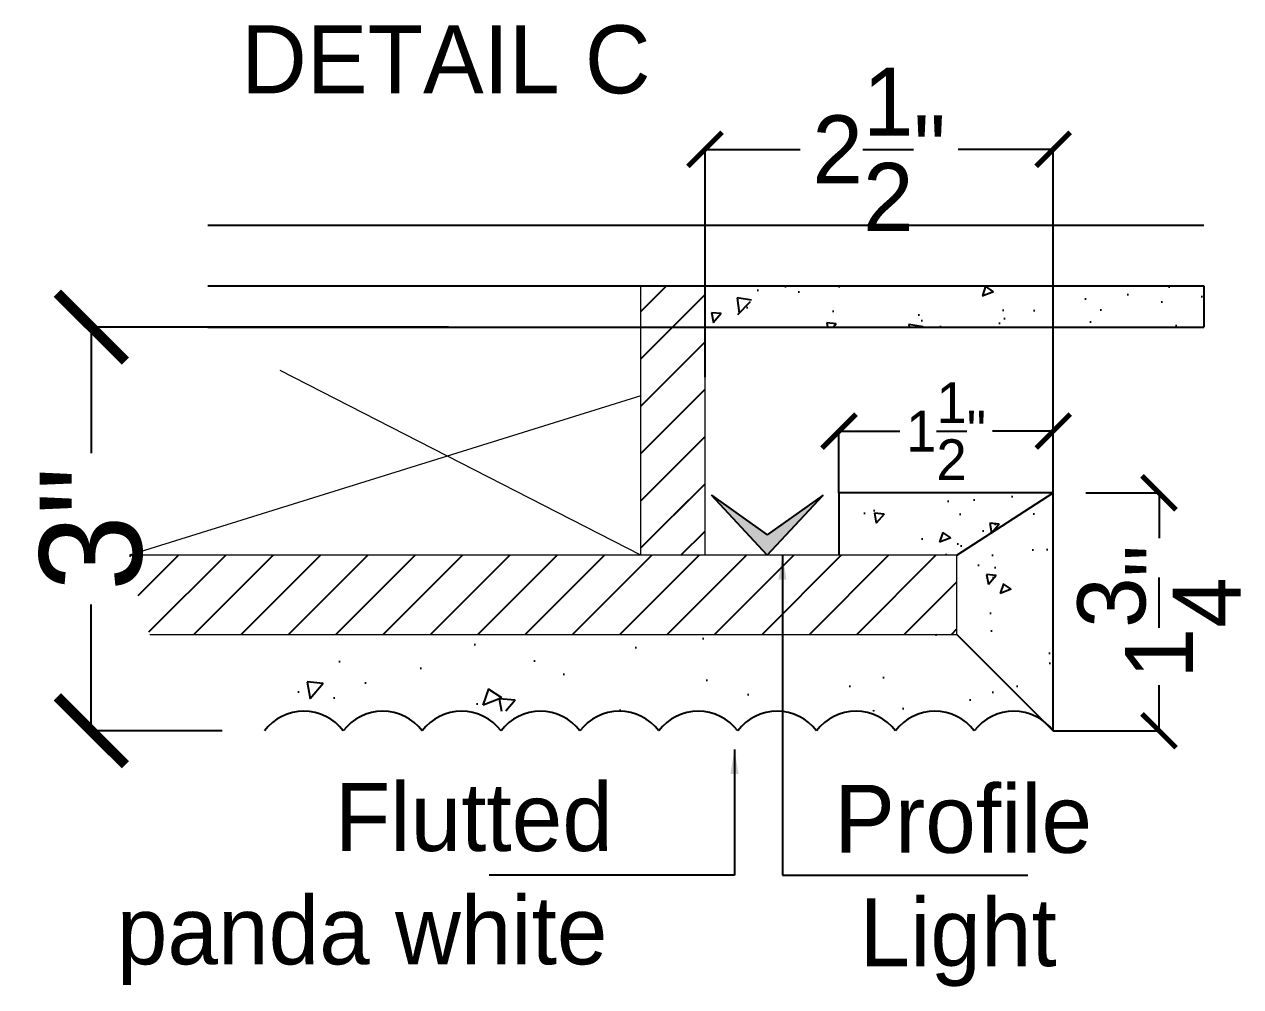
# Model space of a CAD drawing. Header units: inches. Extents: x -137722 to 81594, y -22256 to -1207.
# Drawn here: x -62743.24 to -62734.3, y -2239.07 to -2231.99 of the extents above; entities that cross this region are included whole.
import ezdxf

# ---------------------------------------------------------------- set-up
doc = ezdxf.new("R2010")
doc.units = ezdxf.units.IN
doc.header["$LTSCALE"] = 0.05
doc.header["$MEASUREMENT"] = 0
doc.header["$PDMODE"] = 3
doc.header["$PDSIZE"] = -4
doc.linetypes.add('DASHED2', pattern=[0.375, 0.25, -0.125])
doc.layers.get('Defpoints').update_dxf_attribs({"linetype": 'DASHED2'})
for name, color, linetype in [('Civil Dimension - Text', 7, 'Continuous'), ('Flooring Hatch', 251, 'Continuous'), ('Furniture Layout', 6, 'Continuous'), ('HATCH', 251, 'Continuous'), ('SECTIONCUTEDGES', 7, 'Continuous'), ('text', 176, 'Continuous')]:
    doc.layers.add(name, color=color, linetype=linetype)
doc.layers.add('FURNITURE', color=36, linetype='Continuous', lineweight=18)
doc.styles.add('9-128OF1-4', font='stylu.ttf')
doc.styles.get("Standard").update_dxf_attribs({"font": 'stylu.ttf', "height": 6})
doc.dimstyles.new('Annotative', dxfattribs={"dimtxt": 6, "dimasz": 0.18, "dimexe": 0.18, "dimexo": 0.0625, "dimgap": 0.09, "dimtad": 0, "dimtih": 1, "dimtoh": 1, "dimdec": 3, "dimzin": 0, "dimdsep": 46, "dimlunit": 4, "dimtxsty": 'Standard', "dimcen": 0.09, "dimadec": 0, "dimazin": 0, "dimtfac": 1, "dimtdec": 3, "dimtofl": 0, "dimtmove": 0, "dimatfit": 3, "dimfxl": 1, "dimtolj": 1, "dimtzin": 0, "dimarcsym": 0})
doc.dimstyles.new('DIM 1-4', dxfattribs={"dimtxt": 3.0792, "dimasz": 1.82, "dimexe": 1.82, "dimexo": 0, "dimgap": 0.09, "dimtad": 0, "dimzin": 0, "dimdsep": 46, "dimlunit": 4, "dimtxsty": '9-128OF1-4', "dimblk": 'ARCHTICK', "dimcen": 1.8125, "dimdle": 1.82, "dimclrd": 8, "dimclre": 8, "dimadec": 0, "dimazin": 0, "dimtfac": 1, "dimtofl": 0, "dimtmove": 0, "dimatfit": 3, "dimldrblk": 'OPEN90', "dimfxl": 1, "dimtolj": 1, "dimtzin": 0, "dimlwd": -1, "dimarcsym": 0})
pattern_1 = [(225, (-66295.94777, -2677.56258), (0.17399281, -0.17399281), [])]
pattern_2 = [(230, (16197.2603, 43478.5723), (-0.847157696, 0.074116695), [0.088582677, -0.974409449]), (175, (16197.2603, 43478.5723), (0.163879528, -0.888415906), [0.070866142, -0.779527559]), (280.4514445, (16197.1897, 43478.57844), (-0.6832781654, -0.814299202), [0.075283691, -0.828120605]), (226.1842, (16197.2603, 43478.336), (-1.260521257, 0.195495214), [0.132874016, -1.461614173]), (276.6356355, (16197.1553, 43478.3523), (-1.103931432, -1.15053378), [0.1129256, -1.242181606]), (171.184164, (16197.2603, 43478.336), (-1.103931431, -1.15053378), [0.106299213, -1.16929134]), (201, (16197.1422, 43478.3951), (-0.7050083293, 0.475534123), [0.088582677, -0.974409449]), (146, (16197.1422, 43478.3951), (-0.287380313, -0.856476431), [0.070866142, -0.779527559]), (251.4514447, (16197.08346, 43478.4347), (-0.992388634, -0.3809423065), [0.075283689, -0.828120605]), (217.5, (16197.26032, 43478.57227), (-0.0143620338, -0.3931817171), [0, -0.7700787402, 0, -0.7913385827, 0, -0.782480315]), (187.5, (16197.2603, 43478.57227), (-0.310712052, -0.4658406046), [0, -0.4511811024, 0, -0.7523622047, 0, -0.2982283465]), (147.5, (16197.5237, 43478.57227), (-0.6304989404, 0.0266396123), [0, -0.2952755906, 0, -0.9212598425, 0, -1.222440945]), (137.5, (16197.6418, 43478.57227), (-0.6888025622, -0.118234231), [0, -0.3838582677, 0, -0.6118110236, 0, -0.8681102362])]

# ---------------------------------------------------------------- blocks, each defined once
blk = doc.blocks.new('adwawd')
at = {"layer": 'Flooring Hatch', "ltscale": 50, "true_color": 0xcd6928, "transparency": 33554687}
h = blk.add_hatch(color=32, dxfattribs=at)
h.dxf.hatch_style = 1
h.paths.add_polyline_path([(-77941.34, -7094.04), (-77946.01, -7099.05), (-77941.34, -7095.73), (-77936.68, -7099.05)])
at = {"layer": 'Civil Dimension - Text', "color": 2, "ltscale": 50}
for p, q in [((-77941.34, -7094.04), (-77946.01, -7099.05)), ((-77941.34, -7094.04), (-77936.68, -7099.05)), ((-77946.01, -7099.05), (-77941.34, -7095.73)), ((-77936.68, -7099.05), (-77941.34, -7095.73))]:
    blk.add_line(p, q, dxfattribs=at)
blk = doc.blocks.new('_ArchTick')
at = {"color": 0, "const_width": 0.15}
blk.add_lwpolyline([(-0.5, -0.5), (0.5, 0.5)], dxfattribs=at)
blk = doc.blocks.new('*D489')
at = {"layer": 'Civil Dimension - Text', "color": 8, "lineweight": -2, "ltscale": 50, "transparency": 16777216}
for p, q in [((-62740.123, -2234.2151), (-62742.7475, -2234.2151)), ((-62741.7862, -2237.1836), (-62742.7475, -2237.1836))]:
    blk.add_line(p, q, dxfattribs=at)
at = {"layer": 'Civil Dimension - Text', "color": 8, "ltscale": 50, "transparency": 16777216}
for p, q in [((-62742.7475, -2234.2151), (-62742.7475, -2235.1432)), ((-62742.7475, -2237.1836), (-62742.7475, -2236.2555))]:
    blk.add_line(p, q, dxfattribs=at)
at = {"layer": 'Defpoints', "color": 0, "ltscale": 50, "transparency": 16777216}
for p in [(-62742.7475, -2234.2151), (-62740.123, -2234.2151), (-62741.7862, -2237.1836)]:
    blk.add_point(p, dxfattribs=at)
at = {"layer": 'Civil Dimension - Text', "color": 8, "ltscale": 50, "transparency": 16777216, "xscale": 0.5, "yscale": 0.5, "zscale": 0.5}
for p, rotation in [((-62742.7475, -2234.2151), 90), ((-62742.7475, -2237.1836), 270)]:
    blk.add_blockref('_ArchTick', p, dxfattribs=dict(at, rotation=rotation))
at = {"layer": 'Civil Dimension - Text', "ltscale": 50, "transparency": 16777216, "insert": (-62742.7475, -2235.6993), "char_height": 0.75, "attachment_point": 5, "rotation": 90, "style": '9-128OF1-4'}
blk.add_mtext('\\A1;3"', dxfattribs=at)
blk = doc.blocks.new('_Open90')
at = {"color": 0, "linetype": 'ByBlock', "lineweight": -2}
for p, q in [((-0.5, 0.5), (0, 0)), ((0, 0), (-1, 0)), ((0, 0), (-0.5, -0.5))]:
    blk.add_line(p, q, dxfattribs=at)
blk = doc.blocks.new('*D490')
at = {"layer": 'Civil Dimension - Text', "color": 8, "lineweight": -2, "ltscale": 50, "transparency": 16777216}
for p, q in [((-62738.2371, -2234.5835), (-62738.2371, -2232.9081)), ((-62735.6781, -2234.9634), (-62735.6781, -2232.9081))]:
    blk.add_line(p, q, dxfattribs=at)
at = {"layer": 'Civil Dimension - Text', "color": 8, "ltscale": 50, "transparency": 16777216}
for p, q in [((-62738.2371, -2232.9081), (-62737.5386, -2232.9081)), ((-62735.6781, -2232.9081), (-62736.3766, -2232.9081))]:
    blk.add_line(p, q, dxfattribs=at)
at = {"layer": 'Defpoints', "color": 0, "ltscale": 50, "transparency": 16777216}
for p in [(-62738.2371, -2232.9081), (-62738.2371, -2234.5835), (-62735.6781, -2234.9634)]:
    blk.add_point(p, dxfattribs=at)
at = {"layer": 'Civil Dimension - Text', "color": 8, "ltscale": 50, "transparency": 16777216, "xscale": 0.25, "yscale": 0.25, "zscale": 0.25, "rotation": 180}
blk.add_blockref('_ArchTick', (-62738.2371, -2232.9081), dxfattribs=at)
at = {"layer": 'Civil Dimension - Text', "color": 8, "ltscale": 50, "transparency": 16777216, "xscale": 0.25, "yscale": 0.25, "zscale": 0.25}
blk.add_blockref('_ArchTick', (-62735.6781, -2232.9081), dxfattribs=at)
at = {"layer": 'Civil Dimension - Text', "ltscale": 50, "transparency": 16777216, "insert": (-62736.9576, -2232.9081), "char_height": 0.5, "attachment_point": 5, "style": '9-128OF1-4'}
blk.add_mtext('\\A1;2{\\H1x;\\S1/2;}"', dxfattribs=at)
blk = doc.blocks.new('*D491')
at = {"layer": 'Civil Dimension - Text', "color": 8, "lineweight": -2, "ltscale": 50, "transparency": 16777216}
for p, q in [((-62735.4395, -2235.4336), (-62734.9003, -2235.4336)), ((-62735.6781, -2237.1836), (-62734.9003, -2237.1836))]:
    blk.add_line(p, q, dxfattribs=at)
at = {"layer": 'Civil Dimension - Text', "color": 8, "ltscale": 50, "transparency": 16777216}
for p, q in [((-62734.9003, -2235.4336), (-62734.9003, -2235.7685)), ((-62734.9003, -2237.1836), (-62734.9003, -2236.8486))]:
    blk.add_line(p, q, dxfattribs=at)
at = {"layer": 'Defpoints', "color": 0, "ltscale": 50, "transparency": 16777216}
for p in [(-62735.4395, -2235.4336), (-62735.6781, -2237.1836), (-62734.9003, -2237.1836)]:
    blk.add_point(p, dxfattribs=at)
at = {"layer": 'Civil Dimension - Text', "color": 8, "ltscale": 50, "transparency": 16777216, "xscale": 0.25, "yscale": 0.25, "zscale": 0.25}
for p, rotation in [((-62734.9003, -2235.4336), 90), ((-62734.9003, -2237.1836), 270)]:
    blk.add_blockref('_ArchTick', p, dxfattribs=dict(at, rotation=rotation))
at = {"layer": 'Civil Dimension - Text', "ltscale": 50, "transparency": 16777216, "insert": (-62734.9003, -2236.3086), "char_height": 0.5, "attachment_point": 5, "rotation": 90, "style": '9-128OF1-4'}
blk.add_mtext('\\A1;1{\\H1x;\\S3/4;}"', dxfattribs=at)
blk = doc.blocks.new('*D492')
at = {"layer": 'Civil Dimension - Text', "color": 8, "lineweight": -2, "ltscale": 50, "transparency": 16777216}
for p, q in [((-62737.2529, -2235.4336), (-62737.2529, -2234.9805)), ((-62735.6781, -2235.4336), (-62735.6781, -2234.9805))]:
    blk.add_line(p, q, dxfattribs=at)
at = {"layer": 'Civil Dimension - Text', "color": 8, "ltscale": 50, "transparency": 16777216}
for p, q in [((-62737.2529, -2234.9805), (-62736.8061, -2234.9805)), ((-62735.6781, -2234.9805), (-62736.1249, -2234.9805))]:
    blk.add_line(p, q, dxfattribs=at)
at = {"layer": 'Defpoints', "color": 0, "ltscale": 50, "transparency": 16777216}
for p in [(-62735.6781, -2234.9805), (-62737.2529, -2235.4336), (-62735.6781, -2235.4336)]:
    blk.add_point(p, dxfattribs=at)
at = {"layer": 'Civil Dimension - Text', "color": 8, "ltscale": 50, "transparency": 16777216, "xscale": 0.25, "yscale": 0.25, "zscale": 0.25, "rotation": 180}
blk.add_blockref('_ArchTick', (-62737.2529, -2234.9805), dxfattribs=at)
at = {"layer": 'Civil Dimension - Text', "color": 8, "ltscale": 50, "transparency": 16777216, "xscale": 0.25, "yscale": 0.25, "zscale": 0.25}
blk.add_blockref('_ArchTick', (-62735.6781, -2234.9805), dxfattribs=at)
at = {"layer": 'Civil Dimension - Text', "ltscale": 50, "transparency": 16777216, "insert": (-62736.4655, -2234.9805), "char_height": 0.3, "attachment_point": 5, "style": '9-128OF1-4'}
blk.add_mtext('\\A1;1{\\H1x;\\S1/2;}"', dxfattribs=at)

msp = doc.modelspace()

# ---------------------------------------------------------------- hatches: boundary and pattern name
at = {"layer": 'Furniture Layout', "ltscale": 50}
h = msp.add_hatch(dxfattribs=at)
h.set_pattern_fill('AR-CONC', color=256, scale=0.11811, angle=180)
h.set_pattern_definition(pattern_2)
h.paths.add_polyline_path([(-62738.2371, -2233.9109), (-62738.2371, -2234.2151), (-62734.5721, -2234.2151), (-62734.5721, -2233.9109)])
h.paths.add_polyline_path([(-62736.9215, -2235.5318), (-62736.1179, -2235.5318), (-62736.1179, -2234.4316), (-62736.9215, -2234.4316)], flags=9)
h = msp.add_hatch(dxfattribs=at)
h.set_pattern_fill('AR-CONC', color=256, scale=0.11811, angle=180)
h.set_pattern_definition([(230, (-60407.77184, -3963.75746), (-0.8471577, 0.0741167), [0.08858268, -0.97440945]), (175, (-60407.7718, -3963.7575), (0.16387953, -0.8884159), [0.07086614, -0.77952756]), (280.451444, (-60407.8424, -3963.7513), (-0.68327817, -0.8142992), [0.0752837, -0.8281206]), (226.1842, (-60407.7718, -3963.9937), (-1.26052126, 0.1954952), [0.132874, -1.4616142]), (276.635635, (-60407.8769, -3963.9774), (-1.10393143, -1.1505338), [0.1129256, -1.2421816]), (171.184164, (-60407.7718, -3963.9937), (-1.10393143, -1.1505338), [0.1062992, -1.16929134]), (201, (-60407.88995, -3963.9346), (-0.70500833, 0.47553412), [0.08858268, -0.97440945]), (146, (-60407.88995, -3963.9346), (-0.28738031, -0.85647643), [0.07086614, -0.77952756]), (251.451445, (-60407.9487, -3963.895), (-0.99238863, -0.3809423), [0.0752837, -0.8281206]), (217.5, (-60407.77184, -3963.75746), (-0.014362034, -0.393181717), [0, -0.77007874, 0, -0.79133858, 0, -0.782480315]), (187.5, (-60407.77184, -3963.75746), (-0.31071205, -0.465840605), [0, -0.4511811, 0, -0.752362205, 0, -0.29822835]), (147.5, (-60407.50845, -3963.75746), (-0.63049894, 0.026639612), [0, -0.29527559, 0, -0.92125984, 0, -1.222440945]), (137.5, (-60407.39034, -3963.75746), (-0.68880256, -0.11823423), [0, -0.38385827, 0, -0.61181102, 0, -0.86811024])])
h.paths.add_polyline_path([(-62736.3867, -2235.8922), (-62737.2529, -2235.8922), (-62737.2529, -2235.4336), (-62735.6781, -2235.4336)])
h = msp.add_hatch(dxfattribs=at)
h.set_pattern_fill('AR-CONC', color=256, scale=0.11811, angle=180)
h.set_pattern_definition(pattern_2)
h.paths.add_polyline_path([(-62735.6781, -2237.1836), (-62736.3867, -2236.4749), (-62736.3867, -2235.4336), (-62735.6781, -2235.4336)])
at = {"layer": 'HATCH', "ltscale": 50, "true_color": 0xb3691e}
h = msp.add_hatch(dxfattribs=at)
h.set_pattern_fill('ANSI31', color=32, scale=1.968504, angle=180)
h.set_pattern_definition(pattern_1)
h.paths.add_polyline_path([(-62738.7096, -2233.9109), (-62738.2371, -2233.9109), (-62738.2371, -2235.5985), (-62738.7096, -2235.5985)])
h = msp.add_hatch(dxfattribs=at)
h.set_pattern_fill('ANSI31', color=32, scale=1.968504, angle=180)
h.set_pattern_definition(pattern_1)
h.paths.add_polyline_path([(-62738.7096, -2233.9109), (-62738.2371, -2233.9109), (-62738.2371, -2235.8922), (-62738.7096, -2235.8922)])
h = msp.add_hatch(dxfattribs=at)
h.set_pattern_fill('ANSI31', color=32, scale=1.968504, angle=180)
h.set_pattern_definition([(225, (-65804.11964, -2791.0161), (0.17399281, -0.17399281), [])])
h.paths.add_polyline_path([(-62736.3867, -2235.8922), (-62736.3867, -2236.4749), (-62742.3174, -2236.4749, -0.040929), (-62742.467, -2235.8922)])
at = {"layer": 'HATCH', "ltscale": 50, "true_color": 0x939598}
h = msp.add_hatch(dxfattribs=at)
h.set_pattern_fill('AR-CONC', color=252, scale=0.19685, angle=180)
h.set_pattern_definition([(230, (-65703.0342, -2784.7615), (-1.4119295, 0.12352782), [0.1476378, -1.62401575]), (175, (-65703.0342, -2784.7615), (0.27313255, -1.4806932), [0.11811024, -1.2992126]), (280.451444, (-65703.1519, -2784.7512), (-1.13879694, -1.35716534), [0.1254728, -1.380201]), (226.1842, (-65703.0342, -2785.1552), (-2.1008688, 0.3258254), [0.2214567, -2.4360236]), (276.635635, (-65703.2093, -2785.128), (-1.8398857, -1.9175563), [0.1882093, -2.0703027]), (171.18416, (-65703.0342, -2785.1552), (-1.8398857, -1.9175563), [0.1771654, -1.9488189]), (201, (-65703.231, -2785.0568), (-1.1750139, 0.79255687), [0.1476378, -1.62401575]), (146, (-65703.231, -2785.0568), (-0.4789672, -1.4274607), [0.11811024, -1.2992126]), (251.451445, (-65703.329, -2784.9907), (-1.65398106, -0.63490384), [0.1254728, -1.380201]), (217.5, (-65703.0342, -2784.7615), (-0.02393672, -0.65530286), [0, -1.28346457, 0, -1.31889764, 0, -1.30413386]), (187.5, (-65703.0342, -2784.7615), (-0.51785342, -0.776401), [0, -0.7519685, 0, -1.253937, 0, -0.49704724]), (147.5, (-65702.5952, -2784.7615), (-1.05083157, 0.04439935), [0, -0.49212598, 0, -1.53543307, 0, -2.03740157]), (137.5, (-65702.3984, -2784.7615), (-1.14800427, -0.19705705), [0, -0.63976378, 0, -1.01968504, 0, -1.4468504])])
edge = h.paths.add_edge_path()
edge.add_line((-62735.6781, -2237.04), (-62740.8955, -2237.04))
edge.add_arc((-62741.0546, -2237.7933), 0.7699, 78.0771, 127.63305)
edge.add_arc((-62742.4183, -2236.2644), 1.2819, 314.19473, 350.551)
edge.add_line((-62741.1538, -2236.4749), (-62736.3867, -2236.4749))
edge.add_line((-62736.3867, -2236.4749), (-62735.6781, -2237.04))

# ---------------------------------------------------------------- linework, layer by layer
at = {"layer": 'FURNITURE', "ltscale": 50}
msp.add_line((-62738.2371, -2234.2151), (-62738.2371, -2233.4651), dxfattribs=at)
at = {"layer": 'FURNITURE'}
for p, q in [((-62738.7096, -2235.5985), (-62738.7096, -2233.9109)), ((-62738.2371, -2235.8922), (-62738.2371, -2233.9109)), ((-62738.2371, -2235.5985), (-62738.2371, -2234.2151)), ((-62738.7096, -2235.8922), (-62738.7096, -2234.3223)), ((-62738.7096, -2235.8922), (-62741.3583, -2234.5355)), ((-62738.7096, -2234.7215), (-62742.467, -2235.8922)), ((-62736.3867, -2235.8922), (-62742.467, -2235.8922)), ((-62736.3867, -2235.8922), (-62741.623, -2235.8922)), ((-62736.3867, -2236.4749), (-62736.3867, -2235.8922)), ((-62742.3174, -2236.4749), (-62736.3867, -2236.4749))]:
    msp.add_line(p, q, dxfattribs=at)
at = {"layer": 'Furniture Layout', "ltscale": 50}
for p, q in [((-62734.5721, -2233.9109), (-62734.5721, -2234.2151)), ((-62741.8916, -2234.2151), (-62734.5721, -2234.2151)), ((-62735.6781, -2235.4336), (-62737.2529, -2235.4336)), ((-62737.2529, -2235.4336), (-62737.2529, -2235.8922)), ((-62736.3867, -2235.8922), (-62735.6781, -2235.4336)), ((-62736.3867, -2235.8922), (-62735.6781, -2235.4336)), ((-62735.6781, -2237.1836), (-62735.6781, -2235.4336)), ((-62736.3867, -2236.4749), (-62735.6781, -2237.1836))]:
    msp.add_line(p, q, dxfattribs=at)
for centre in [(-62741.1854, -2237.4043), (-62740.6056, -2237.4043), (-62740.0259, -2237.4043), (-62739.4462, -2237.4043), (-62738.8665, -2237.4043), (-62738.2868, -2237.4043), (-62737.7071, -2237.4043), (-62737.1274, -2237.4043), (-62736.5477, -2237.4043), (-62735.9679, -2237.4043)]:
    msp.add_arc(centre, 0.3644, 37.29582, 142.70418, dxfattribs=at)
at = {"layer": 'SECTIONCUTEDGES'}
for p, q in [((-62741.8916, -2233.4651), (-62734.5721, -2233.4651)), ((-62741.8916, -2233.9109), (-62734.5721, -2233.9109))]:
    msp.add_line(p, q, dxfattribs=at)

# ---------------------------------------------------------------- block references
at = {"layer": 'Civil Dimension - Text', "xscale": 0.08794456663024745, "yscale": 0.08794456663024745, "zscale": 0.08794456663024745, "rotation": 180}
msp.add_blockref('adwawd', (-69592.2974, -2859.7742), dxfattribs=at)

# ---------------------------------------------------------------- texts
at = {"layer": 'text', "ltscale": 50, "char_height": 0.5, "style": '9-128OF1-4'}
for s, insert, attachment_point in [('{\\C242;\\c2564301;DETAIL C }', (-62741.6467, -2231.9961), 1), ('\\pi25.53177;Flutted \\P\\pi23.93002;panda white', (-62766.4898, -2239.052), 7), ('Profile\\P Light', (-62737.2872, -2239.0656), 7)]:
    msp.add_mtext_dynamic_manual_height_columns(s, width=27.734554, gutter_width=0.6061, heights=[0], dxfattribs=dict(at, insert=insert, attachment_point=attachment_point))

# ---------------------------------------------------------------- dimensions: what is measured, and where the dimension line sits
at = {"layer": 'Civil Dimension - Text', "ltscale": 50}
for base, p1, p2, override, picture, middle in [((-62738.2371, -2232.9081), (-62735.6781, -2234.9634), (-62738.2371, -2234.5835), {"dimtxt": 0.5, "dimasz": 0.25, "dimexe": 0, "dimdle": 0, "dimclrt": 256, "dimtmove": 1, "dimfxl": 0, "dimarcsym": 1}, '*D490', (-62736.9576, -2232.9081)), ((-62735.6781, -2234.9805), (-62737.2529, -2235.4336), (-62735.6781, -2235.4336), {"dimtxt": 0.3, "dimasz": 0.25, "dimexe": 0, "dimdle": 0, "dimclrt": 256, "dimtmove": 1, "dimfxl": 0, "dimarcsym": 1}, '*D492', (-62736.4655, -2234.9805))]:
    dim = msp.add_linear_dim(base=base, p1=p1, p2=p2, dimstyle='DIM 1-4', override=override, dxfattribs=at)
    dim.commit()
    dim.dimension.update_dxf_attribs({"geometry": picture, "text_midpoint": middle})
for base, p1, p2, override, picture, middle in [((-62742.7475, -2234.2151), (-62741.7862, -2237.1836), (-62740.123, -2234.2151), {"dimtxt": 0.75, "dimasz": 0.5, "dimexe": 0, "dimdle": 0, "dimclrt": 256, "dimtmove": 1, "dimfxl": 0, "dimarcsym": 1}, '*D489', (-62742.7475, -2235.6993)), ((-62734.9003, -2237.1836), (-62735.4395, -2235.4336), (-62735.6781, -2237.1836), {"dimtxt": 0.5, "dimasz": 0.25, "dimexe": 0, "dimdle": 0, "dimclrt": 256, "dimtmove": 1, "dimfxl": 0, "dimarcsym": 1}, '*D491', (-62734.9003, -2236.3086))]:
    dim = msp.add_linear_dim(base=base, p1=p1, p2=p2, angle=270, dimstyle='DIM 1-4', override=override, dxfattribs=at)
    dim.commit()
    dim.dimension.update_dxf_attribs({"geometry": picture, "text_midpoint": middle})

# ---------------------------------------------------------------- leaders
for points in [[(-62737.668, -2235.8922), (-62737.668, -2238.2447), (-62735.8637, -2238.2447)], [(-62738.0203, -2237.3205), (-62738.0203, -2238.2447), (-62739.8245, -2238.2447)]]:
    msp.add_leader(points, dimstyle='Annotative', override={"dimscale": 0, "dimgap": 0.09, "dimtad": 0}, dxfattribs=at)

doc.saveas('drawing.dxf')
